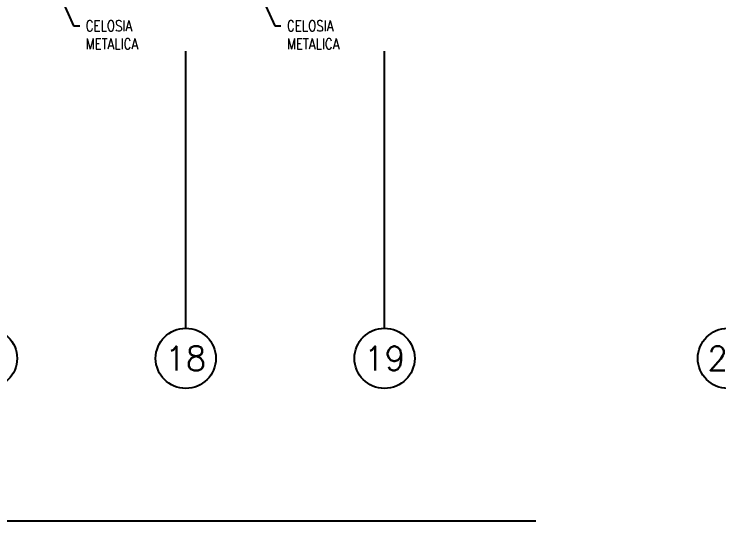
# Model space of a CAD drawing. Header units: millimetres. Extents: x 98 to 155, y -181 to 127.
# Drawn here: x 139.84 to 145.69, y 9.75 to 13.96 of the extents above; entities that cross this region are included whole.
import ezdxf
from ezdxf import colors
from ezdxf.entities.mleader import LeaderData, LeaderLine
from ezdxf.enums import TextEntityAlignment as Align
from ezdxf.math import Vec2, Vec3

# ---------------------------------------------------------------- set-up
doc = ezdxf.new("R2010")
doc.units = ezdxf.units.MM
doc.header["$LTSCALE"] = 15
doc.linetypes.add('PHANTOM', pattern=[63.5, 31.75, -6.35, 6.35, -6.35, 6.35, -6.35])
doc.linetypes.add('PHANTOM2', pattern=[1.25, 0.625, -0.125, 0.125, -0.125, 0.125, -0.125])
for name, color, linetype in [('A-EJES', 250, 'PHANTOM'), ('A_50_TextoIndicaciones', 250, 'Continuous'), ('L13 Texto Grande', 150, 'Continuous')]:
    doc.layers.add(name, color=color, linetype=linetype)
doc.styles.add('ROMANS', font='romans.shx', dxfattribs={"width": 0.8})
doc.styles.add('TXT_COTAS', font='romans.shx', dxfattribs={"width": 0.8})

# ---------------------------------------------------------------- blocks, each defined once
blk = doc.blocks.new('Ejes_Torre C')
at = {"layer": 'A-EJES', "linetype": 'PHANTOM2'}
for points in [[(39.625, -2.8), (39.625, -0.5)], [(41.275, -2.7999), (41.275, -0.4999)]]:
    blk.add_lwpolyline(points, dxfattribs=at)
at = {"layer": 'A-EJES', "linetype": 'Continuous'}
for centre in [(37.975, -3.05), (39.625, -3.05), (41.275, -3.05), (44.125, -3.05)]:
    blk.add_circle(centre, 0.25, dxfattribs=at)
at = {"layer": 'A-EJES', "linetype": 'Continuous', "style": 'ROMANS'}
for s, p in [('18', (39.625, -3.05)), ('19', (41.275, -3.05)), ('20', (44.125, -3.05))]:
    blk.add_text(s, height=0.2, dxfattribs=at).set_placement(p, align=Align.MIDDLE_CENTER)

msp = doc.modelspace()

# ---------------------------------------------------------------- linework, layer by layer
at = {"layer": 'L13 Texto Grande'}
msp.add_lwpolyline([(101.6401, 9.748), (144.1696, 9.748)], dxfattribs=at)

# ---------------------------------------------------------------- block references
at = {"layer": 'A-EJES'}
msp.add_blockref('Ejes_Torre C', (101.6401, 14.148), dxfattribs=at)

# ---------------------------------------------------------------- leaders
at = {"layer": 'A_50_TextoIndicaciones'}
ml = msp.add_multileader_mtext('Standard', dxfattribs=at)
ml.set_content('\\pxsm1,t16;CELOSIA\\PMETALICA', color=256, style='TXT_COTAS')
ml.set_leader_properties(color=256)
ml.build(insert=Vec2(0, 0))
ml.multileader.update_dxf_attribs({"dogleg_length": 0.05, "arrow_head_size": 0.07})
ctx = ml.context
ctx.base_point, ctx.char_height, ctx.arrow_head_size, ctx.landing_gap_size, ctx.plane_origin = Vec3(140.3844, 13.8597), 0.09, 0.07, 0.05, Vec3(140.0665, 13.39)
notes = []
notes.append((ctx, [(0, (1, 1, 0), (140.3344, 13.8597), (1, 0), 0.05, [(0, [(140.2013, 14.1569)], 0, [])])]))
ctx.mtext.insert, ctx.mtext.width, ctx.mtext.defined_height, ctx.mtext.flow_direction = Vec3(140.4344, 13.9047), 1.024058, 0.5146, 5
ml = msp.add_multileader_mtext('Standard', dxfattribs=at)
ml.set_content('\\pxsm1,t16;CELOSIA\\PMETALICA', color=256, style='TXT_COTAS')
ml.set_leader_properties(color=256)
ml.build(insert=Vec2(0, 0))
ml.multileader.update_dxf_attribs({"dogleg_length": 0.05, "arrow_head_size": 0.07})
ctx = ml.context
ctx.base_point, ctx.char_height, ctx.arrow_head_size, ctx.landing_gap_size, ctx.plane_origin = Vec3(142.0549, 13.8597), 0.09, 0.07, 0.05, Vec3(141.7371, 13.39)
notes.append((ctx, [(0, (1, 1, 0), (142.0049, 13.8597), (1, 0), 0.05, [(0, [(141.8718, 14.1569)], 0, [])])]))
ctx.mtext.insert, ctx.mtext.width, ctx.mtext.defined_height, ctx.mtext.flow_direction = Vec3(142.1049, 13.9047), 1.024058, 0.5146, 5
for ctx, leaders in notes:
    for number, flags, end, landing, length, lines in leaders:
        leader = LeaderData()
        leader.index, (leader.has_last_leader_line, leader.has_dogleg_vector, leader.attachment_direction) = number, flags
        leader.last_leader_point, leader.dogleg_vector, leader.dogleg_length = Vec3(end), Vec3(landing), length
        for number, points, colour, breaks in lines:
            line = LeaderLine()
            line.index, line.vertices, line.color, line.breaks = number, Vec3.list(points), colors.encode_raw_color(colour), breaks
            leader.lines.append(line)
        ctx.leaders.append(leader)

doc.saveas('drawing.dxf')
